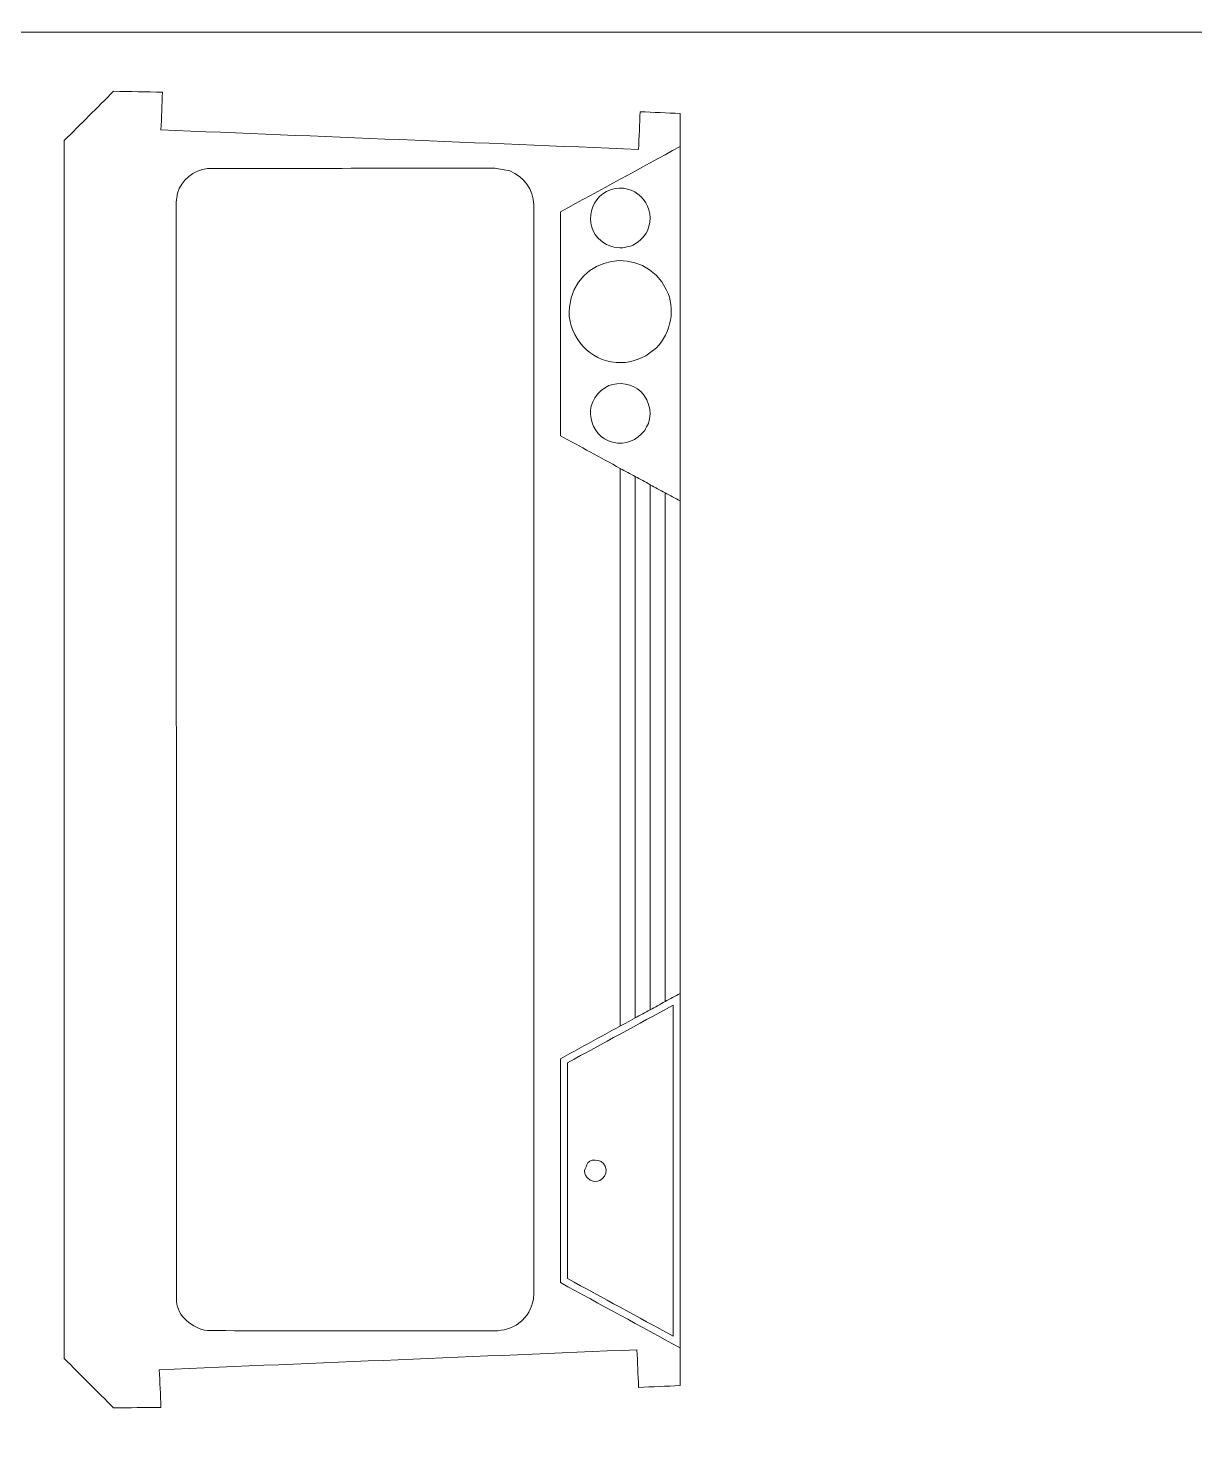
# Model space of a CAD drawing. Header units: centimetres. Extents: x -36.5 to 33.1, y -48.3 to 44.1.
# Drawn here: x 9.44 to 20.21, y -26.49 to -13.5 of the extents above; entities that cross this region are included whole.
import ezdxf

# ---------------------------------------------------------------- set-up
doc = ezdxf.new("R2010")
doc.units = ezdxf.units.CM
doc.header["$MEASUREMENT"] = 0
doc.layers.add('Camada 1', color=7, linetype='Continuous')

msp = doc.modelspace()

# ---------------------------------------------------------------- linework, layer by layer
at = {"layer": 'Camada 1', "color": 2, "lineweight": 20}
for points in [[(9.1077, -13.5388), (9.1077, -13.5388), (31.9077, -13.5388), (31.9077, -13.5388), (31.9077, -13.5388), (31.9077, -13.5388), (31.9077, 21.2612), (31.9077, 21.2612), (31.9077, 21.2612), (31.9077, 21.2612), (9.1077, 21.2612), (9.1077, 21.2612), (9.1077, 21.2612), (9.1077, 21.2612), (9.1077, -13.5388), (9.1077, -13.5388), (9.1077, -13.5388), (9.1077, -13.5388), (9.1077, -13.5388), (9.1077, -13.5388)], [(9.1077, -48.3388), (9.1077, -48.3388), (31.9077, -48.3388), (31.9077, -48.3388), (31.9077, -48.3388), (31.9077, -48.3388), (31.9077, -13.5388), (31.9077, -13.5388), (31.9077, -13.5388), (31.9077, -13.5388), (9.1077, -13.5388), (9.1077, -13.5388), (9.1077, -13.5388), (9.1077, -13.5388), (9.1077, -48.3388), (9.1077, -48.3388), (9.1077, -48.3388), (9.1077, -48.3388), (9.1077, -48.3388), (9.1077, -48.3388)]]:
    msp.add_open_spline(points, degree=3, knots=[0, 0, 0, 0, 0.16666667, 0.16666667, 0.16666667, 0.16666667, 0.33333333, 0.33333333, 0.33333333, 0.33333333, 0.5, 0.5, 0.5, 0.5, 0.66666667, 0.66666667, 0.66666667, 0.66666667, 1, 1, 1, 1], dxfattribs=at)
at = {"layer": 'Camada 1', "lineweight": 9}
for points, knots in [([(10.65118, -25.8912), (10.65617, -26.00714), (10.66116, -26.12307), (10.66615, -26.239), (10.66615, -26.239), (10.52054, -26.24073), (10.37492, -26.24247), (10.22932, -26.2442), (10.22932, -26.2442), (10.07717, -26.09205), (9.92501, -25.93989), (9.77286, -25.78774), (9.77286, -25.78774), (9.77286, -22.03917), (9.77286, -18.2906), (9.77286, -14.54202), (9.77286, -14.54202), (9.92501, -14.38988), (10.07717, -14.23772), (10.22932, -14.08557), (10.22932, -14.08557), (10.3796, -14.08854), (10.52989, -14.09151), (10.68018, -14.09448), (10.68018, -14.09448), (10.6755, -14.21054), (10.67083, -14.32658), (10.66615, -14.44263), (10.66615, -14.44263), (12.13571, -14.50274), (13.60526, -14.56286), (15.07483, -14.62296), (15.07483, -14.62296), (15.07958, -14.50704), (15.08435, -14.39114), (15.08911, -14.27522), (15.08911, -14.27522), (15.21204, -14.28056), (15.33497, -14.28591), (15.45788, -14.29125), (15.45788, -14.29125), (15.45788, -18.207), (15.45788, -22.12276), (15.45788, -26.03852), (15.45788, -26.03852), (15.33019, -26.044), (15.20251, -26.04947), (15.07483, -26.05496), (15.07483, -26.05496), (15.06985, -25.93905), (15.06487, -25.82314), (15.0599, -25.70723), (15.0599, -25.70723), (13.59032, -25.76855), (12.12076, -25.82988), (10.65118, -25.8912)], [0, 0, 0, 0, 0.06666667, 0.06666667, 0.06666667, 0.06666667, 0.13333333, 0.13333333, 0.13333333, 0.13333333, 0.2, 0.2, 0.2, 0.2, 0.26666667, 0.26666667, 0.26666667, 0.26666667, 0.33333333, 0.33333333, 0.33333333, 0.33333333, 0.4, 0.4, 0.4, 0.4, 0.46666667, 0.46666667, 0.46666667, 0.46666667, 0.53333333, 0.53333333, 0.53333333, 0.53333333, 0.6, 0.6, 0.6, 0.6, 0.66666667, 0.66666667, 0.66666667, 0.66666667, 0.73333333, 0.73333333, 0.73333333, 0.73333333, 0.8, 0.8, 0.8, 0.8, 0.86666667, 0.86666667, 0.86666667, 0.86666667, 1, 1, 1, 1]), ([(14.10474, -25.24133), (14.10581, -25.22609), (14.10686, -25.21084), (14.10794, -25.1956), (14.10794, -25.1956), (14.10794, -21.84179), (14.10794, -18.48797), (14.10794, -15.13416), (14.10794, -15.13416), (14.10292, -14.9902), (14.01839, -14.87786), (13.88719, -14.82191), (13.88719, -14.82191), (13.84094, -14.81334), (13.79468, -14.80479), (13.74842, -14.79622), (13.74842, -14.79622), (12.86402, -14.79714), (11.97962, -14.79808), (11.09522, -14.799), (11.09522, -14.799), (10.96921, -14.8147), (10.85197, -14.90819), (10.81816, -15.02741), (10.81816, -15.02741), (10.81434, -15.05494), (10.81052, -15.08246), (10.80671, -15.10998), (10.80671, -15.10998), (10.8077, -18.4941), (10.80869, -21.87824), (10.80968, -25.26236), (10.80968, -25.26236), (10.81636, -25.38966), (10.957, -25.51354), (11.09522, -25.53075), (11.09522, -25.53075), (11.97962, -25.53168), (12.86402, -25.53261), (13.74842, -25.53354), (13.74842, -25.53354), (13.82219, -25.52908), (13.90808, -25.51025), (13.96798, -25.46399), (13.96798, -25.46399), (14.06434, -25.38958), (14.07845, -25.33354), (14.10474, -25.24133)], [0, 0, 0, 0, 0.07692308, 0.07692308, 0.07692308, 0.07692308, 0.15384615, 0.15384615, 0.15384615, 0.15384615, 0.23076923, 0.23076923, 0.23076923, 0.23076923, 0.30769231, 0.30769231, 0.30769231, 0.30769231, 0.38461538, 0.38461538, 0.38461538, 0.38461538, 0.46153846, 0.46153846, 0.46153846, 0.46153846, 0.53846154, 0.53846154, 0.53846154, 0.53846154, 0.61538462, 0.61538462, 0.61538462, 0.61538462, 0.69230769, 0.69230769, 0.69230769, 0.69230769, 0.76923077, 0.76923077, 0.76923077, 0.76923077, 0.84615385, 0.84615385, 0.84615385, 0.84615385, 1, 1, 1, 1])]:
    msp.add_open_spline(points, degree=3, knots=knots, dxfattribs=at)
at = {"layer": 'Camada 1', "color": 140, "lineweight": 9}
for points, knots in [([(14.90575, -22.7183), (14.90575, -21.00165), (14.90575, -19.28499), (14.90575, -17.56834), (14.90575, -17.56834), (14.72171, -17.46795), (14.53766, -17.36757), (14.35361, -17.26718), (14.35361, -17.26718), (14.35361, -16.57784), (14.35361, -15.8885), (14.35361, -15.19916), (14.35361, -15.19916), (14.7217, -14.99837), (15.08981, -14.7976), (15.45788, -14.59682)], [0, 0, 0, 0, 0.2, 0.2, 0.2, 0.2, 0.4, 0.4, 0.4, 0.4, 0.6, 0.6, 0.6, 0.6, 1, 1, 1, 1]), ([(14.93003, -15.5317), (14.85341, -15.52829), (14.79709, -15.52332), (14.72838, -15.46815), (14.72838, -15.46815), (14.5553, -15.32918), (14.62396, -15.02601), (14.85755, -14.98482), (14.85755, -14.98482), (15.06799, -14.94772), (15.24896, -15.16209), (15.15588, -15.37335), (15.15588, -15.37335), (15.12978, -15.43262), (15.06212, -15.49508), (15.00017, -15.51612), (15.00017, -15.51612), (14.97678, -15.52132), (14.9534, -15.5265), (14.93003, -15.5317)], [0, 0, 0, 0, 0.16666667, 0.16666667, 0.16666667, 0.16666667, 0.33333333, 0.33333333, 0.33333333, 0.33333333, 0.5, 0.5, 0.5, 0.5, 0.66666667, 0.66666667, 0.66666667, 0.66666667, 1, 1, 1, 1]), ([(15.14111, -16.52932), (15.03098, -16.58069), (14.95177, -16.60488), (14.82331, -16.58495), (14.82331, -16.58495), (14.5911, -16.54892), (14.4098, -16.31352), (14.43577, -16.07891), (14.43577, -16.07891), (14.48888, -15.59894), (15.11953, -15.48743), (15.33352, -15.92133), (15.33352, -15.92133), (15.41689, -16.09037), (15.37664, -16.3167), (15.23908, -16.45418), (15.23908, -16.45418), (15.20642, -16.47922), (15.17376, -16.50428), (15.14111, -16.52932)], [0, 0, 0, 0, 0.16666667, 0.16666667, 0.16666667, 0.16666667, 0.33333333, 0.33333333, 0.33333333, 0.33333333, 0.5, 0.5, 0.5, 0.5, 0.66666667, 0.66666667, 0.66666667, 0.66666667, 1, 1, 1, 1]), ([(15.1319, -17.21777), (15.05389, -17.31071), (14.95856, -17.35674), (14.83406, -17.32614), (14.83406, -17.32614), (14.62468, -17.27469), (14.53667, -16.96769), (14.76802, -16.82033), (14.76802, -16.82033), (14.84837, -16.76915), (14.98115, -16.77539), (15.06394, -16.83341), (15.06394, -16.83341), (15.16283, -16.90271), (15.20648, -17.04063), (15.16507, -17.15412), (15.16507, -17.15412), (15.15402, -17.17534), (15.14297, -17.19656), (15.1319, -17.21777)], [0, 0, 0, 0, 0.16666667, 0.16666667, 0.16666667, 0.16666667, 0.33333333, 0.33333333, 0.33333333, 0.33333333, 0.5, 0.5, 0.5, 0.5, 0.66666667, 0.66666667, 0.66666667, 0.66666667, 1, 1, 1, 1]), ([(15.45788, -25.68981), (15.08981, -25.48902), (14.7217, -25.28825), (14.35361, -25.08747), (14.35361, -25.08747), (14.35361, -24.39813), (14.35361, -23.7088), (14.35361, -23.01946), (14.35361, -23.01946), (14.58367, -22.89396), (14.81372, -22.76848), (15.04379, -22.64298), (15.04379, -22.64298), (15.04379, -20.97653), (15.04379, -19.31008), (15.04379, -17.64363), (15.04379, -17.64363), (14.99778, -17.61854), (14.95176, -17.59343), (14.90575, -17.56834)], [0, 0, 0, 0, 0.16666667, 0.16666667, 0.16666667, 0.16666667, 0.33333333, 0.33333333, 0.33333333, 0.33333333, 0.5, 0.5, 0.5, 0.5, 0.66666667, 0.66666667, 0.66666667, 0.66666667, 1, 1, 1, 1]), ([(15.31985, -22.49241), (15.31985, -20.92635), (15.31985, -19.36028), (15.31985, -17.79422), (15.31985, -17.79422), (15.27384, -17.76912), (15.22783, -17.74402), (15.18182, -17.71893), (15.18182, -17.71893), (15.18182, -19.33518), (15.18182, -20.95144), (15.18182, -22.5677), (15.18182, -22.5677), (15.22783, -22.5426), (15.27384, -22.5175), (15.31985, -22.49241)], [0, 0, 0, 0, 0.2, 0.2, 0.2, 0.2, 0.4, 0.4, 0.4, 0.4, 0.6, 0.6, 0.6, 0.6, 1, 1, 1, 1]), ([(14.41828, -25.04907), (14.41828, -24.38532), (14.41828, -23.72159), (14.41828, -23.05785), (14.41828, -23.05785), (14.74325, -22.88058), (15.06823, -22.70333), (15.3932, -22.52607), (15.3932, -22.52607), (15.3932, -23.54433), (15.3932, -24.5626), (15.3932, -25.58086), (15.3932, -25.58086), (15.06823, -25.4036), (14.74325, -25.22633), (14.41828, -25.04907)], [0, 0, 0, 0, 0.2, 0.2, 0.2, 0.2, 0.4, 0.4, 0.4, 0.4, 0.6, 0.6, 0.6, 0.6, 1, 1, 1, 1]), ([(14.5816, -24.0878), (14.57958, -24.07635), (14.57756, -24.06491), (14.57555, -24.05346), (14.57555, -24.05346), (14.58538, -24.02979), (14.59519, -24.00612), (14.60502, -23.98245), (14.60502, -23.98245), (14.64482, -23.93289), (14.7677, -23.95018), (14.77596, -24.04463), (14.77596, -24.04463), (14.78365, -24.13286), (14.66764, -24.1962), (14.59896, -24.11786), (14.59896, -24.11786), (14.59319, -24.10784), (14.58738, -24.09782), (14.5816, -24.0878)], [0, 0, 0, 0, 0.16666667, 0.16666667, 0.16666667, 0.16666667, 0.33333333, 0.33333333, 0.33333333, 0.33333333, 0.5, 0.5, 0.5, 0.5, 0.66666667, 0.66666667, 0.66666667, 0.66666667, 1, 1, 1, 1])]:
    msp.add_open_spline(points, degree=3, knots=knots, dxfattribs=at)
for points in [[(15.04379, -17.64363), (15.08981, -17.66873), (15.13582, -17.69382), (15.18182, -17.71893)], [(15.31985, -17.79422), (15.36586, -17.81931), (15.41189, -17.84441), (15.45788, -17.8695)], [(15.31985, -22.49241), (15.36586, -22.4673), (15.41189, -22.44221), (15.45788, -22.41711)], [(15.04379, -22.64298), (15.08981, -22.61789), (15.13582, -22.59279), (15.18182, -22.5677)]]:
    msp.add_open_spline(points, degree=3, dxfattribs=at)

doc.saveas('drawing.dxf')
